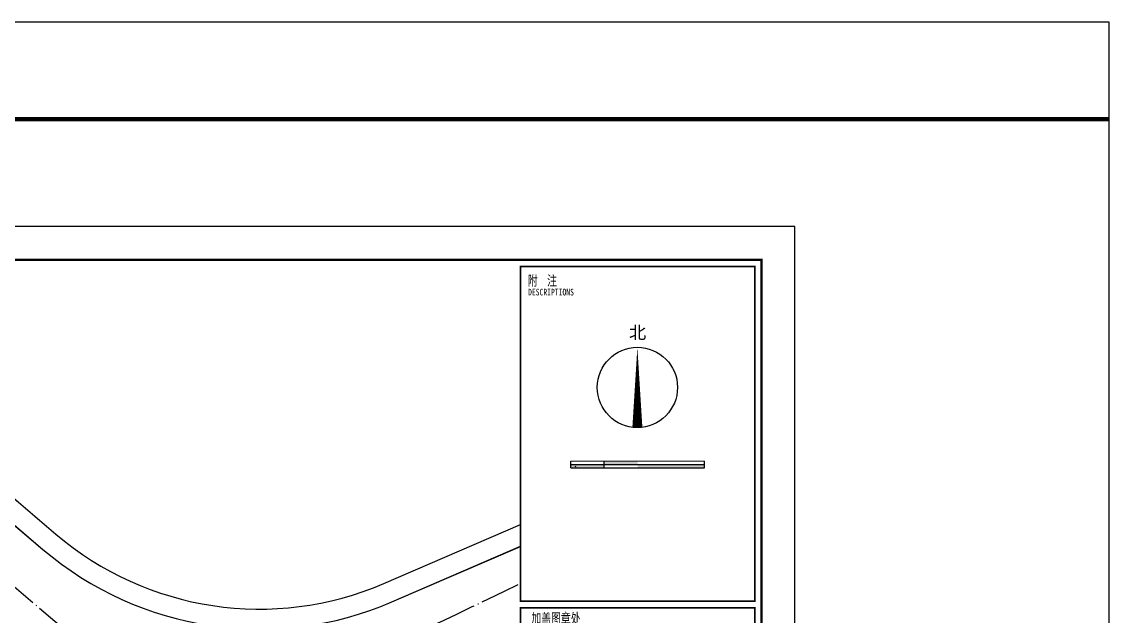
# Model space of a CAD drawing. Extents: x 36524853 to 36525459, y 2743936 to 2747542.
# Drawn here: x 36525074.6 to 36525237.5, y 2746289.4 to 2746378.2 of the extents above; entities that cross this region are included whole.
import ezdxf

# ---------------------------------------------------------------- set-up
doc = ezdxf.new("R2010")
doc.units = 0
doc.header["$LTSCALE"] = 1000
doc.header["$MEASUREMENT"] = 0
doc.linetypes.add('DASHDOT', pattern=[25.4, 12.7, -6.35, 0, -6.35])
doc.linetypes.add('DOTE', pattern=[2.42, 2, -0.2, 0.02, -0.2])
doc.layers.add('0-有效绿地', color=96, linetype='Continuous', lineweight=5)
for name, color, linetype in [('0-规划道路', 4, 'Continuous'), ('0-规划道路中线', 211, 'DASHDOT'), ('_0', 7, 'Continuous'), ('A0-11 图框-粗线', 16, 'Continuous'), ('A0-12 图框-中粗线', 41, 'Continuous'), ('A0-13 图框-细线', 7, 'Continuous'), ('A0-21 图框-不可改文字', 7, 'Continuous'), ('DIM_SYMB', 3, 'Continuous'), ('gh-道路路缘石', 1, 'Continuous'), ('z-诚通公司-文字', 7, 'Continuous'), ('立面', 255, 'Continuous')]:
    doc.layers.add(name, color=color, linetype=linetype)
doc.layers.add('yichutu', color=7, linetype='Continuous', true_color=0xffffff, plot=False)
doc.styles.add('SKED-粗宋体', font='', dxfattribs={"width": 0.7})
doc.styles.add('黑体', font='simhei.ttf')
doc.styles.get('SKED-粗宋体').set_extended_font_data('SimSun')

# ---------------------------------------------------------------- blocks, each defined once
blk = doc.blocks.new('A$C00E3302F')
at = {"layer": 'A0-12 图框-中粗线', "const_width": 50, "flags": 128}
blk.add_lwpolyline([(0, 200), (0, 10700), (7000, 10700), (7000, 200)], close=True, dxfattribs=at)
at = {"layer": 'A0-21 图框-不可改文字', "style": 'SKED-粗宋体', "width": 0.7}
blk.add_text('加盖图章处', height=300, dxfattribs=at).set_placement((322, 10237))
blk = doc.blocks.new('A$C6202001D')
at = {"layer": 'A0-11 图框-粗线', "const_width": 70}
blk.add_lwpolyline([(58400, 41000), (2500, 41000), (2500, 1000), (58400, 1000)], close=True, dxfattribs=at)
at = {"layer": 'A0-12 图框-中粗线', "const_width": 50, "flags": 128}
blk.add_lwpolyline([(58200, 40800), (58200, 30800), (51200, 30800), (51200, 40800)], close=True, dxfattribs=at)
at = {"layer": 'A0-13 图框-细线'}
blk.add_lwpolyline([(59400, 42000), (0, 42000), (0, 0), (59400, 0)], close=True, dxfattribs=at)
blk.add_blockref('A$C00E3302F', (51200, 19900))
at = {"layer": 'A0-21 图框-不可改文字', "style": 'SKED-粗宋体', "width": 0.7}
for s, height, p in [('附  注', 300, (51412, 40231)), ('DESCRIPTIONS', 200, (51423, 39936))]:
    blk.add_text(s, height=height, dxfattribs=at).set_placement(p)
blk = doc.blocks.new('33')
at = {"layer": 'Defpoints'}
blk.add_lwpolyline([(36502158.81, 2731666), (36502400.93, 2731666), (36502400.93, 2731494.8), (36502158.81, 2731494.8)], close=True, dxfattribs=at)
at = {"layer": '立面', "color": 7, "const_width": 0.407}
blk.add_lwpolyline([(36502158.81, 2731656.82), (36502400.93, 2731656.82)], dxfattribs=at)
blk = doc.blocks.new('yct-420-297-420-297-1-3000.0')
at = {"layer": 'yichutu', "color": 7, "linetype": 'Continuous', "true_color": 0xffffff}
blk.add_lwpolyline([(0, 0), (0, 297), (420, 297), (420, 0)], close=True, dxfattribs=at)
blk = doc.blocks.new('分析图底图')
at = {"layer": '0-规划道路', "color": 251}
for p, q in [((3.08, 15.77), (53.93, -27.51)), ((7.7, 15.77), (55.87, -25.23)), ((104.93, -32.6), (125.37, -23.79)), ((106.13, -35.35), (125.37, -27.05))]:
    blk.add_line(p, q, dxfattribs=at)
for radius, end in [(47, 293.3148), (50, 293.3272)]:
    blk.add_arc((86.33, 10.56), radius, 229.5974, end, dxfattribs=at)
at = {"layer": '0-规划道路中线', "color": 251, "linetype": 'DOTE', "ltscale": 0.003}
blk.add_line((-7.72, 15.77), (77.44, -56.72), dxfattribs=at)
blk.add_arc((-313.48, 865.99), 1000, 293.57198, 296.03086, dxfattribs=at)
blk = doc.blocks.new('TH53W3')
at = {"layer": 'z-诚通公司-文字'}
h = blk.add_hatch(color=256, dxfattribs=at)
h.paths.add_polyline_path([(36502297.59, 2731625.33), (36502297.59, 2731625.83), (36502292.59, 2731625.83), (36502292.59, 2731625.33)])
h.paths.add_polyline_path([(36502302.59, 2731625.83), (36502302.59, 2731626.33), (36502297.59, 2731626.33), (36502297.59, 2731625.83)])
h.paths.add_polyline_path([(36502312.59, 2731625.33), (36502312.59, 2731625.83), (36502302.59, 2731625.83), (36502302.59, 2731625.33)])
for points in [[(36502292.59, 2731626.33), (36502312.59, 2731626.33)], [(36502312.59, 2731625.83), (36502312.59, 2731625.83), (36502312.59, 2731626.33)]]:
    blk.add_lwpolyline(points)
at = {"layer": 'gh-道路路缘石', "color": 5, "ltscale": 2}
blk.add_line((36502293.28, 2731625.49), (36502293.33, 2731625.65), dxfattribs=at)
at = {"layer": 'gh-道路路缘石', "color": 0, "ltscale": 2}
blk.add_line((36502293.28, 2731625.49), (36502293.33, 2731625.65), dxfattribs=at)
at = {"layer": 'z-诚通公司-文字'}
for points in [[(36502292.59, 2731625.33), (36502292.59, 2731626.33)], [(36502292.59, 2731625.83), (36502297.59, 2731625.83), (36502302.59, 2731625.83), (36502312.59, 2731625.83)], [(36502292.59, 2731625.33), (36502297.59, 2731625.33), (36502302.59, 2731625.33), (36502312.59, 2731625.33)], [(36502297.59, 2731625.33), (36502297.59, 2731626.33)], [(36502312.59, 2731625.33), (36502312.59, 2731626.33)]]:
    blk.add_lwpolyline(points, dxfattribs=at)
blk = doc.blocks.new('A$C65B63101')
at = {"layer": 'DIM_SYMB', "color": 7}
blk.add_lwpolyline([(-17.54, -24.06, 1.5, 0, 0), (-17.54, -12.06, 0, 0, 0)], format="xyseb", dxfattribs=at)
blk.add_circle((-17.54, -18.06), 6, dxfattribs=at)
blk.add_blockref('TH53W3', (-36502320.09, -2731655.43))
at = {"layer": 'DIM_SYMB', "color": 7, "style": '黑体'}
blk.add_text('北', height=1.88, dxfattribs=at).set_placement((-18.79, -10.81))

msp = doc.modelspace()

# ---------------------------------------------------------------- linework, layer by layer
at = {"layer": '0-规划道路', "color": 4}
for p, q in [((36525026.86, 2746342.62), (36525077.71, 2746299.34)), ((36525031.49, 2746342.62), (36525079.66, 2746301.63)), ((36525128.72, 2746294.26), (36525149.16, 2746303.07)), ((36525129.92, 2746291.51), (36525149.16, 2746299.8))]:
    msp.add_line(p, q, dxfattribs=at)
for radius, end in [(47, 293.3148), (50, 293.3272)]:
    msp.add_arc((36525110.12, 2746337.42), radius, 229.5974, end, dxfattribs=at)

# ---------------------------------------------------------------- block references
at = {"xscale": 0.005, "yscale": 0.005, "zscale": 0.005}
msp.add_blockref('A$C6202001D', (36524893.16, 2746137.62), dxfattribs=at)
msp.add_blockref('分析图底图', (36525023.79, 2746326.86))
at = {"layer": '0-有效绿地'}
msp.add_blockref('A$C65B63101', (36525184.16, 2746341.62), dxfattribs=at)
at = {"layer": '_0', "xscale": 1.583838383838384, "yscale": 1.583838383838384, "zscale": 1.583838383838384}
msp.add_blockref('33', (-21288666.55, -1580139.26), dxfattribs=at)
at = {"layer": 'yichutu', "linetype": 'Continuous', "xscale": 0.9129735061014543, "yscale": 0.9129735061014543, "zscale": 0.9129735061014543}
msp.add_blockref('yct-420-297-420-297-1-3000.0', (36524853.67, 2746107.05), dxfattribs=at)

doc.saveas('drawing.dxf')
